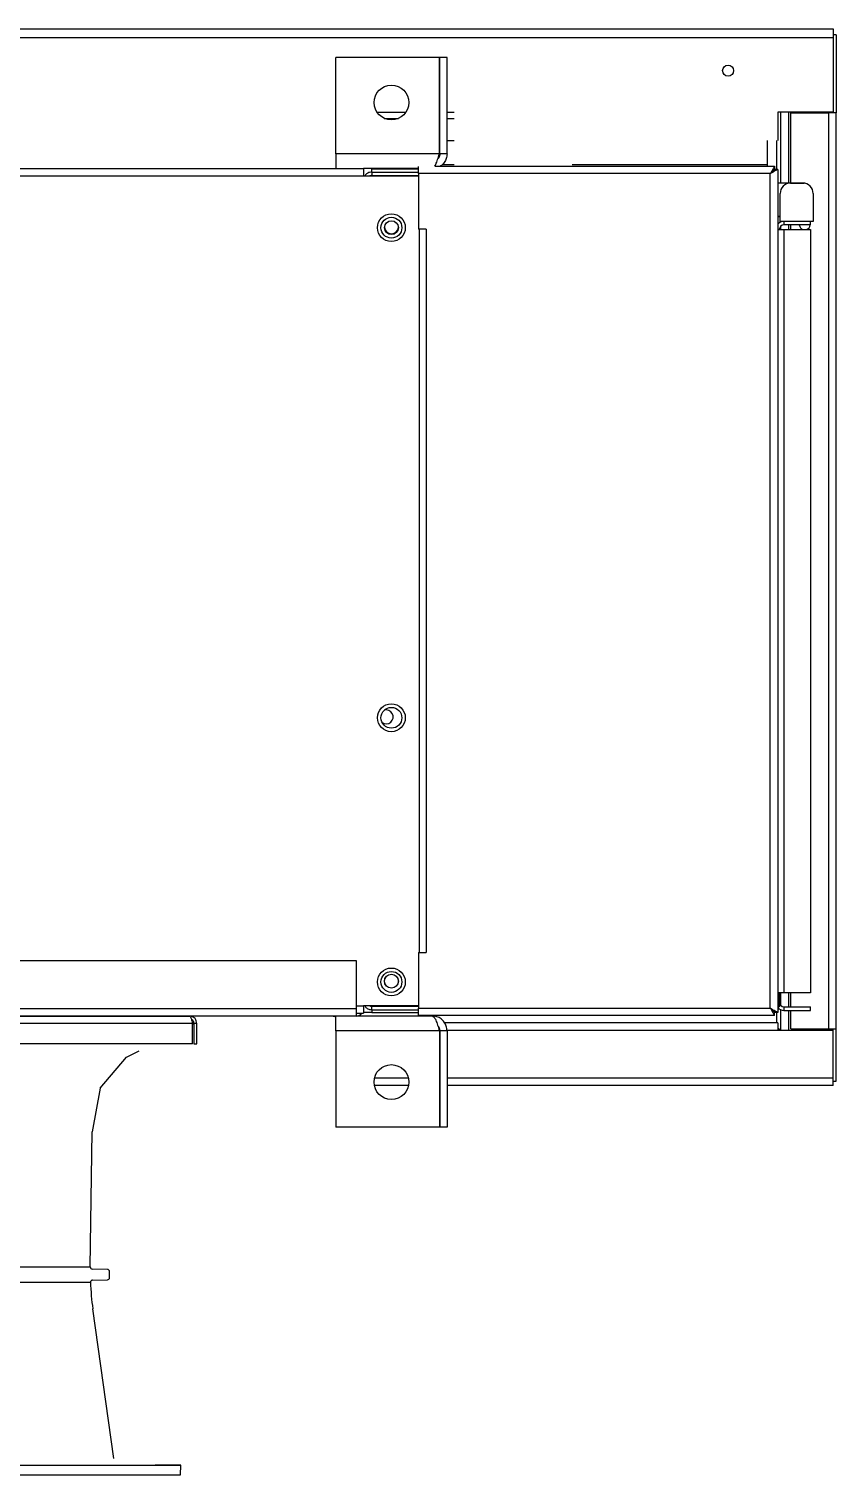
# Model space of a CAD drawing. Header units: inches. Extents: x 547 to 857, y -2 to 194.
# Drawn here: x 798.44 to 805.7, y 120.78 to 133.78 of the extents above; entities that cross this region are included whole.
import ezdxf

# ---------------------------------------------------------------- set-up
doc = ezdxf.new("R2010")
doc.units = ezdxf.units.IN
doc.header["$MEASUREMENT"] = 0

msp = doc.modelspace()

# ---------------------------------------------------------------- linework, layer by layer
at = {"linetype": 'Continuous', "lineweight": 25}
for p, q in [((767.2257, 133.7799), (802.2612, 133.7799)), ((767.2257, 133.7014), (802.2612, 133.7014)), ((803.3237, 133.7799), (805.6712, 133.7799)), ((803.3237, 133.7799), (805.6712, 133.7799)), ((803.3237, 133.7799), (805.6712, 133.7799)), ((803.3237, 133.7014), (805.6712, 133.7014)), ((803.3237, 133.7014), (805.6712, 133.7014)), ((803.3237, 133.7014), (805.6712, 133.7014)), ((805.6712, 133.7799), (805.6712, 133.7014)), ((805.6712, 133.7799), (805.6712, 133.7014)), ((805.6712, 133.7799), (805.6712, 133.7014)), ((805.6962, 133.7273), (805.6712, 133.7273)), ((805.6962, 133.7273), (805.6712, 133.7273)), ((805.6962, 133.7273), (805.6712, 133.7273)), ((805.6712, 133.7014), (805.6712, 133.0312)), ((805.6712, 133.7014), (805.6712, 133.0312)), ((805.6712, 133.7014), (805.6712, 133.0312)), ((805.6962, 133.7273), (805.6962, 133.0242)), ((805.6962, 133.7273), (805.6962, 133.0242)), ((805.6962, 133.7273), (805.6962, 133.0242)), ((801.1984, 132.6562), (801.1984, 133.5242)), ((802.1299, 133.5242), (801.1984, 133.5242)), ((801.1984, 132.6562), (801.1984, 133.5242)), ((802.1299, 133.5242), (801.1984, 133.5242)), ((801.1984, 132.6562), (801.1984, 133.5242)), ((802.1299, 133.5242), (801.1984, 133.5242)), ((802.1299, 132.6562), (802.1299, 133.5242)), ((802.1299, 132.6562), (802.1299, 133.5242)), ((802.1299, 132.6562), (802.1299, 133.5242)), ((802.1984, 133.5242), (802.1334, 133.5242)), ((802.1334, 132.6562), (802.1334, 133.5242)), ((802.1984, 133.5242), (802.1334, 133.5242)), ((802.1334, 132.6562), (802.1334, 133.5242)), ((802.1984, 133.5242), (802.1334, 133.5242)), ((802.1334, 132.6562), (802.1334, 133.5242)), ((802.1984, 132.6562), (802.1984, 133.5242)), ((802.1984, 132.6562), (802.1984, 133.5242)), ((802.1984, 132.6562), (802.1984, 133.5242)), ((801.5684, 133.0312), (801.8284, 133.0312)), ((801.5684, 133.0312), (801.8284, 133.0312)), ((801.5684, 133.0312), (801.8284, 133.0312)), ((802.1299, 133.0312), (802.1334, 133.0312)), ((802.1299, 133.0312), (802.1334, 133.0312)), ((802.1299, 133.0312), (802.1334, 133.0312)), ((802.1984, 133.0312), (802.2612, 133.0312)), ((802.1984, 133.0312), (802.2612, 133.0312)), ((802.1984, 133.0312), (802.2612, 133.0312)), ((805.6712, 133.0312), (805.1712, 133.0312)), ((805.1712, 133.0312), (805.1712, 132.9757)), ((805.6712, 133.0312), (805.1712, 133.0312)), ((805.1712, 133.0312), (805.1712, 132.9757)), ((805.6712, 133.0312), (805.1712, 133.0312)), ((805.1712, 133.0312), (805.1712, 132.9757)), ((805.2009, 132.3939), (805.2009, 133.0312)), ((805.2009, 132.3939), (805.2009, 133.0312)), ((805.2009, 132.3939), (805.2009, 133.0312)), ((805.2674, 133.0312), (805.2674, 132.3939)), ((805.2674, 133.0312), (805.2674, 132.3939)), ((805.2674, 133.0312), (805.2674, 132.3939)), ((805.2899, 132.3939), (805.2899, 133.0242)), ((805.2899, 133.0242), (805.6297, 133.0242)), ((805.2899, 132.3939), (805.2899, 133.0242)), ((805.2899, 133.0242), (805.6297, 133.0242)), ((805.2899, 132.3939), (805.2899, 133.0242)), ((805.2899, 133.0242), (805.6297, 133.0242)), ((805.5759, 133.0312), (805.5759, 133.0242)), ((805.5759, 133.0312), (805.5759, 133.0242)), ((805.5759, 133.0312), (805.5759, 133.0242)), ((805.6297, 124.7898), (805.6297, 133.0242)), ((805.6962, 133.0242), (805.6297, 133.0242)), ((805.6297, 124.7898), (805.6297, 133.0242)), ((805.6962, 133.0242), (805.6297, 133.0242)), ((805.6297, 124.7898), (805.6297, 133.0242)), ((805.6962, 133.0242), (805.6297, 133.0242)), ((805.6424, 133.0312), (805.6424, 133.0242)), ((805.6424, 133.0312), (805.6424, 133.0242)), ((805.6424, 133.0312), (805.6424, 133.0242)), ((805.6462, 133.0242), (805.6462, 133.0312)), ((805.6462, 133.0242), (805.6462, 133.0312)), ((805.6462, 133.0242), (805.6462, 133.0312)), ((805.6712, 133.0242), (805.6712, 133.0312)), ((805.6712, 133.0242), (805.6712, 133.0312)), ((805.6712, 133.0242), (805.6712, 133.0312)), ((805.6962, 124.7898), (805.6962, 133.0242)), ((805.6962, 124.7898), (805.6962, 133.0242)), ((805.6962, 124.7898), (805.6962, 133.0242)), ((801.6338, 132.9757), (801.7631, 132.9757)), ((801.6338, 132.9757), (801.7631, 132.9757)), ((801.6338, 132.9757), (801.7631, 132.9757)), ((802.1299, 132.9757), (802.1334, 132.9757)), ((802.1299, 132.9757), (802.1334, 132.9757)), ((802.1299, 132.9757), (802.1334, 132.9757)), ((802.1984, 132.9757), (802.2612, 132.9757)), ((802.1984, 132.9757), (802.2612, 132.9757)), ((802.1984, 132.9757), (802.2612, 132.9757)), ((805.1712, 132.9757), (805.1712, 132.7777)), ((805.1712, 132.9757), (805.1712, 132.7777)), ((805.1712, 132.9757), (805.1712, 132.7777)), ((802.1299, 132.7777), (802.1334, 132.7777)), ((802.1299, 132.7777), (802.1334, 132.7777)), ((802.1299, 132.7777), (802.1334, 132.7777)), ((802.1984, 132.7777), (802.2612, 132.7777)), ((802.1984, 132.7777), (802.2612, 132.7777)), ((802.1984, 132.7777), (802.2612, 132.7777)), ((805.0799, 132.5594), (805.0799, 132.7777)), ((805.0799, 132.5594), (805.0799, 132.7777)), ((805.0799, 132.5594), (805.0799, 132.7777)), ((805.1593, 132.7777), (805.1593, 132.5175)), ((805.1593, 132.7777), (805.1593, 132.5175)), ((805.1593, 132.7777), (805.1593, 132.5175)), ((802.1299, 132.6562), (801.1984, 132.6562)), ((801.1984, 132.6562), (801.1984, 132.5242)), ((802.1299, 132.6562), (801.1984, 132.6562)), ((801.1984, 132.6562), (801.1984, 132.5242)), ((802.1299, 132.6562), (801.1984, 132.6562)), ((801.1984, 132.6562), (801.1984, 132.5242)), ((802.1984, 132.6562), (802.1334, 132.6562)), ((802.1984, 132.6562), (802.1334, 132.6562)), ((802.1984, 132.6562), (802.1334, 132.6562)), ((771.4484, 132.5242), (801.4484, 132.5242)), ((801.9434, 132.5242), (801.4484, 132.5242)), ((801.4484, 132.5242), (801.4484, 132.4577)), ((801.9434, 132.5242), (801.4484, 132.5242)), ((801.4484, 132.5242), (801.4484, 132.4577)), ((801.9434, 132.5242), (801.4484, 132.5242)), ((801.4484, 132.5242), (801.4484, 132.4577)), ((801.5214, 132.4929), (801.5214, 132.5179)), ((801.9434, 132.5179), (801.5214, 132.5179)), ((801.5214, 132.4929), (801.5214, 132.5179)), ((801.9434, 132.5179), (801.5214, 132.5179)), ((801.5214, 132.4929), (801.5214, 132.5179)), ((801.9434, 132.5179), (801.5214, 132.5179)), ((801.5214, 132.4929), (801.5214, 132.4614)), ((801.5214, 132.4929), (801.9434, 132.4929)), ((801.5214, 132.4929), (801.5214, 132.4614)), ((801.5214, 132.4929), (801.9434, 132.4929)), ((801.5214, 132.4929), (801.5214, 132.4614)), ((801.5214, 132.4929), (801.9434, 132.4929)), ((801.9434, 132.4795), (801.9434, 132.5428)), ((801.9434, 132.4795), (801.9434, 132.5428)), ((801.9434, 132.4795), (801.9434, 132.5428)), ((802.0888, 132.546), (805.1429, 132.546)), ((802.0888, 132.546), (805.1429, 132.546)), ((802.0888, 132.546), (805.1429, 132.546)), ((802.2612, 132.5594), (802.1542, 132.5594)), ((802.2612, 132.5594), (802.1542, 132.5594)), ((802.2612, 132.5594), (802.1542, 132.5594)), ((805.0799, 132.5594), (803.3237, 132.5594)), ((805.0799, 132.5594), (803.3237, 132.5594)), ((805.0799, 132.5594), (803.3237, 132.5594)), ((805.0799, 132.546), (805.0799, 132.5594)), ((805.0799, 132.546), (805.0799, 132.5594)), ((805.0799, 132.546), (805.0799, 132.5594)), ((805.1429, 132.546), (805.1429, 132.521)), ((805.1429, 132.546), (805.1429, 132.521)), ((805.1429, 132.546), (805.1429, 132.521)), ((805.1714, 132.5175), (805.1464, 132.5175)), ((805.1714, 132.5175), (805.1464, 132.5175)), ((805.1714, 132.5175), (805.1464, 132.5175)), ((805.1714, 132.5175), (805.1714, 124.9371)), ((805.1714, 132.5175), (805.1714, 124.9371)), ((805.1714, 132.5175), (805.1714, 124.9371)), ((771.4484, 132.4577), (801.4484, 132.4577)), ((801.4484, 132.4577), (801.9434, 132.4577)), ((801.4484, 132.4577), (801.9434, 132.4577)), ((801.4484, 132.4577), (801.9434, 132.4577)), ((801.5214, 132.4614), (801.9434, 132.4614)), ((801.5214, 132.4614), (801.9434, 132.4614)), ((801.5214, 132.4614), (801.9434, 132.4614)), ((801.5214, 132.4579), (801.9434, 132.4579)), ((801.5214, 132.4579), (801.5214, 132.4577)), ((801.5214, 132.4579), (801.9434, 132.4579)), ((801.5214, 132.4579), (801.5214, 132.4577)), ((801.5214, 132.4579), (801.9434, 132.4579)), ((801.5214, 132.4579), (801.5214, 132.4577)), ((805.1049, 132.4795), (801.9434, 132.4795)), ((801.9434, 132.4795), (801.9434, 131.9795)), ((805.1049, 132.4795), (801.9434, 132.4795)), ((801.9434, 132.4795), (801.9434, 131.9795)), ((805.1049, 132.4795), (801.9434, 132.4795)), ((801.9434, 132.4795), (801.9434, 131.9795)), ((805.1049, 124.975), (805.1049, 132.4795)), ((805.1049, 124.975), (805.1049, 132.4795)), ((805.1049, 124.975), (805.1049, 132.4795)), ((805.3964, 132.3939), (805.1714, 132.3939)), ((805.3964, 132.3939), (805.1714, 132.3939)), ((805.3964, 132.3939), (805.1714, 132.3939)), ((805.2872, 132.3937), (805.3967, 132.3937)), ((805.2872, 132.3937), (805.3967, 132.3937)), ((805.2872, 132.3937), (805.3967, 132.3937)), ((805.3964, 132.3939), (805.409, 132.3931)), ((805.3964, 132.3939), (805.409, 132.3931)), ((805.3964, 132.3939), (805.409, 132.3931)), ((805.1934, 132.0499), (805.1934, 132.2999)), ((805.1934, 132.0499), (805.1934, 132.2999)), ((805.1934, 132.0499), (805.1934, 132.2999)), ((805.4904, 132.2999), (805.4904, 132.0499)), ((805.4904, 132.2999), (805.4904, 132.0499)), ((805.4904, 132.2999), (805.4904, 132.0499)), ((802.0099, 131.9795), (801.9434, 131.9795)), ((802.0099, 131.9795), (801.9434, 131.9795)), ((802.0099, 131.9795), (801.9434, 131.9795)), ((801.9484, 131.9795), (801.9484, 125.475)), ((801.9484, 131.9795), (801.9484, 125.475)), ((801.9484, 131.9795), (801.9484, 125.475)), ((801.9487, 131.9795), (801.9487, 125.475)), ((801.9487, 131.9795), (801.9487, 125.475)), ((801.9487, 131.9795), (801.9487, 125.475)), ((802.0099, 131.9795), (802.0099, 125.475)), ((802.0099, 131.9795), (802.0099, 125.475)), ((802.0099, 131.9795), (802.0099, 125.475)), ((805.1714, 132.0969), (805.1934, 132.0969)), ((805.1714, 132.0969), (805.1934, 132.0969)), ((805.1714, 132.0969), (805.1934, 132.0969)), ((805.1714, 132.0944), (805.1934, 132.0944)), ((805.1714, 132.0944), (805.1934, 132.0944)), ((805.1714, 132.0944), (805.1934, 132.0944)), ((805.1714, 131.9769), (805.2274, 131.9769)), ((805.1714, 131.9769), (805.2274, 131.9769)), ((805.1714, 131.9769), (805.2274, 131.9769)), ((805.2274, 132.0499), (805.1934, 132.0499)), ((805.1934, 132.0474), (805.1934, 132.0499)), ((805.2274, 132.0499), (805.1934, 132.0499)), ((805.1934, 132.0474), (805.1934, 132.0499)), ((805.2274, 132.0499), (805.1934, 132.0499)), ((805.1934, 132.0474), (805.1934, 132.0499)), ((805.2085, 132.0474), (805.1934, 132.0474)), ((805.2085, 132.0474), (805.1934, 132.0474)), ((805.2085, 132.0474), (805.1934, 132.0474)), ((805.2009, 132.0449), (805.2009, 132.0474)), ((805.2009, 132.0449), (805.2009, 132.0474)), ((805.2009, 132.0449), (805.2009, 132.0474)), ((805.2009, 131.9769), (805.2009, 132.0088)), ((805.2009, 131.9769), (805.2009, 132.0088)), ((805.2009, 131.9769), (805.2009, 132.0088)), ((805.2274, 132.0499), (805.2274, 132.0184)), ((805.4669, 132.0499), (805.2274, 132.0499)), ((805.2274, 132.0499), (805.2274, 132.0184)), ((805.4669, 132.0499), (805.2274, 132.0499)), ((805.2274, 132.0499), (805.2274, 132.0184)), ((805.4669, 132.0499), (805.2274, 132.0499)), ((805.4669, 132.0184), (805.2274, 132.0184)), ((805.4669, 132.0184), (805.2274, 132.0184)), ((805.4669, 132.0184), (805.2274, 132.0184)), ((805.2274, 131.9769), (805.2274, 125.1124)), ((805.2274, 131.9769), (805.4669, 131.9769)), ((805.2274, 131.9769), (805.2274, 125.1124)), ((805.2274, 131.9769), (805.4669, 131.9769)), ((805.2274, 131.9769), (805.2274, 125.1124)), ((805.2274, 131.9769), (805.4669, 131.9769)), ((805.2674, 132.0184), (805.2674, 131.9769)), ((805.2674, 132.0184), (805.2674, 131.9769)), ((805.2674, 132.0184), (805.2674, 131.9769)), ((805.2899, 131.9769), (805.2899, 132.0184)), ((805.2899, 131.9769), (805.2899, 132.0184)), ((805.2899, 131.9769), (805.2899, 132.0184)), ((805.4669, 132.0184), (805.4669, 132.0499)), ((805.4904, 132.0499), (805.4669, 132.0499)), ((805.4669, 132.0184), (805.4669, 132.0499)), ((805.4904, 132.0499), (805.4669, 132.0499)), ((805.4669, 132.0184), (805.4669, 132.0499)), ((805.4904, 132.0499), (805.4669, 132.0499)), ((805.4904, 132.0474), (805.4669, 132.0474)), ((805.4904, 132.0474), (805.4669, 132.0474)), ((805.4904, 132.0474), (805.4669, 132.0474)), ((805.4669, 131.9769), (805.4669, 125.1124)), ((805.4669, 131.9769), (805.4669, 125.1124)), ((805.4669, 131.9769), (805.4669, 125.1124)), ((805.4904, 132.0499), (805.4904, 132.0474)), ((805.4904, 132.0499), (805.4904, 132.0474)), ((805.4904, 132.0499), (805.4904, 132.0474)), ((801.9434, 125.475), (801.9434, 124.975)), ((801.9434, 125.475), (802.0099, 125.475)), ((801.9434, 125.475), (801.9434, 124.975)), ((801.9434, 125.475), (802.0099, 125.475)), ((801.9434, 125.475), (801.9434, 124.975)), ((801.9434, 125.475), (802.0099, 125.475)), ((771.5149, 125.4054), (801.3819, 125.4054)), ((801.3819, 125.4054), (801.3819, 124.9719)), ((801.3819, 125.4054), (801.3819, 124.9719)), ((801.3819, 125.4054), (801.3819, 124.9719)), ((805.2274, 125.1124), (805.1714, 125.1124)), ((805.2274, 125.1124), (805.1714, 125.1124)), ((805.2274, 125.1124), (805.1714, 125.1124)), ((805.1859, 125.1124), (805.1859, 124.9874)), ((805.1859, 125.1124), (805.1859, 124.9874)), ((805.1859, 125.1124), (805.1859, 124.9874)), ((805.2009, 124.997), (805.2009, 125.1124)), ((805.2009, 124.997), (805.2009, 125.1124)), ((805.2009, 124.997), (805.2009, 125.1124)), ((805.4669, 125.1124), (805.2274, 125.1124)), ((805.4669, 125.1124), (805.2274, 125.1124)), ((805.4669, 125.1124), (805.2274, 125.1124)), ((805.2674, 125.1124), (805.2674, 124.9874)), ((805.2674, 125.1124), (805.2674, 124.9874)), ((805.2674, 125.1124), (805.2674, 124.9874)), ((805.2899, 124.9874), (805.2899, 125.1124)), ((805.2899, 124.9874), (805.2899, 125.1124)), ((805.2899, 124.9874), (805.2899, 125.1124)), ((771.5149, 124.9719), (801.3819, 124.9719)), ((801.3819, 124.9969), (801.4484, 124.9969)), ((801.3819, 124.9969), (801.4484, 124.9969)), ((801.3819, 124.9969), (801.4484, 124.9969)), ((801.3819, 124.9719), (801.3819, 124.9054)), ((801.3819, 124.9719), (801.3819, 124.9054)), ((801.3819, 124.9719), (801.3819, 124.9054)), ((801.9434, 124.9969), (801.4484, 124.9969)), ((801.4484, 124.9969), (801.4484, 124.9304)), ((801.9434, 124.9969), (801.4484, 124.9969)), ((801.4484, 124.9969), (801.4484, 124.9304)), ((801.9434, 124.9969), (801.4484, 124.9969)), ((801.4484, 124.9969), (801.4484, 124.9304)), ((801.5214, 124.9969), (801.5214, 124.9967)), ((801.5214, 124.9969), (801.5214, 124.9967)), ((801.5214, 124.9969), (801.5214, 124.9967)), ((801.5214, 124.9967), (801.9434, 124.9967)), ((801.5214, 124.9967), (801.9434, 124.9967)), ((801.5214, 124.9967), (801.9434, 124.9967)), ((801.5214, 124.9617), (801.5214, 124.9932)), ((801.5214, 124.9932), (801.9434, 124.9932)), ((801.5214, 124.9617), (801.5214, 124.9932)), ((801.5214, 124.9932), (801.9434, 124.9932)), ((801.5214, 124.9617), (801.5214, 124.9932)), ((801.5214, 124.9932), (801.9434, 124.9932)), ((801.5214, 124.9617), (801.5214, 124.9367)), ((801.5214, 124.9617), (801.9434, 124.9617)), ((801.5214, 124.9617), (801.5214, 124.9367)), ((801.5214, 124.9617), (801.9434, 124.9617)), ((801.5214, 124.9617), (801.5214, 124.9367)), ((801.5214, 124.9617), (801.9434, 124.9617)), ((801.8752, 124.9967), (801.8752, 124.9932)), ((801.8752, 124.9967), (801.8752, 124.9932)), ((801.8752, 124.9967), (801.8752, 124.9932)), ((801.9434, 124.975), (805.1049, 124.975)), ((801.9434, 124.9085), (801.9434, 124.975)), ((801.9434, 124.975), (805.1049, 124.975)), ((801.9434, 124.9085), (801.9434, 124.975)), ((801.9434, 124.975), (805.1049, 124.975)), ((801.9434, 124.9085), (801.9434, 124.975)), ((805.1714, 124.9874), (805.1859, 124.9874)), ((805.1714, 124.9874), (805.1859, 124.9874)), ((805.1714, 124.9874), (805.1859, 124.9874)), ((805.2009, 124.7764), (805.2009, 124.9609)), ((805.2009, 124.7764), (805.2009, 124.9609)), ((805.2009, 124.7764), (805.2009, 124.9609)), ((805.2274, 124.9874), (805.2274, 124.9559)), ((805.2274, 124.9874), (805.4669, 124.9874)), ((805.2274, 124.9874), (805.2274, 124.9559)), ((805.2274, 124.9874), (805.4669, 124.9874)), ((805.2274, 124.9874), (805.2274, 124.9559)), ((805.2274, 124.9874), (805.4669, 124.9874)), ((805.2274, 124.9559), (805.4669, 124.9559)), ((805.2274, 124.9559), (805.4669, 124.9559)), ((805.2274, 124.9559), (805.4669, 124.9559)), ((805.2674, 124.9559), (805.2674, 124.7764)), ((805.2674, 124.9559), (805.2674, 124.7764)), ((805.2674, 124.9559), (805.2674, 124.7764)), ((805.2899, 124.7898), (805.2899, 124.9559)), ((805.2899, 124.7898), (805.2899, 124.9559)), ((805.2899, 124.7898), (805.2899, 124.9559)), ((805.4669, 124.9559), (805.4669, 124.9874)), ((805.4669, 124.9559), (805.4669, 124.9874)), ((805.4669, 124.9559), (805.4669, 124.9874)), ((801.3819, 124.9054), (771.5149, 124.9054)), ((799.9095, 124.8389), (787.9873, 124.8389)), ((799.9095, 124.6554), (799.9095, 124.8389)), ((799.9234, 124.8324), (799.9095, 124.8324)), ((799.9484, 124.8389), (799.9234, 124.8389)), ((799.9234, 124.8389), (799.9234, 124.6554)), ((799.9484, 124.6554), (799.9484, 124.8389)), ((801.1752, 124.9054), (801.1984, 124.9009)), ((801.1752, 124.9054), (801.1984, 124.9009)), ((801.1752, 124.9054), (801.1984, 124.9009)), ((801.1984, 124.7734), (801.1984, 124.9054)), ((801.1984, 124.7734), (801.1984, 124.9054)), ((801.1984, 124.7734), (801.1984, 124.9054)), ((801.3819, 124.9304), (801.4484, 124.9304)), ((801.3819, 124.9304), (801.4484, 124.9304)), ((801.3819, 124.9304), (801.4484, 124.9304)), ((802.0664, 124.9054), (801.3819, 124.9054)), ((802.0664, 124.9054), (801.3819, 124.9054)), ((802.0664, 124.9054), (801.3819, 124.9054)), ((801.5214, 124.9379), (801.4484, 124.9379)), ((801.5214, 124.9379), (801.4484, 124.9379)), ((801.5214, 124.9379), (801.4484, 124.9379)), ((801.5214, 124.9367), (801.9434, 124.9367)), ((801.5214, 124.9367), (801.9434, 124.9367)), ((801.5214, 124.9367), (801.9434, 124.9367)), ((805.1429, 124.9085), (801.9434, 124.9085)), ((805.1429, 124.9085), (801.9434, 124.9085)), ((805.1429, 124.9085), (801.9434, 124.9085)), ((805.1712, 124.8429), (802.1774, 124.8429)), ((805.1712, 124.8429), (802.1774, 124.8429)), ((805.1712, 124.8429), (802.1774, 124.8429)), ((805.1429, 124.9085), (805.1429, 124.9335)), ((805.1429, 124.9085), (805.1429, 124.9335)), ((805.1429, 124.9085), (805.1429, 124.9335)), ((805.1714, 124.9371), (805.1464, 124.9371)), ((805.1714, 124.9371), (805.1464, 124.9371)), ((805.1714, 124.9371), (805.1464, 124.9371)), ((805.1593, 124.9371), (805.1593, 124.8429)), ((805.1593, 124.9371), (805.1593, 124.8429)), ((805.1593, 124.9371), (805.1593, 124.8429)), ((805.1712, 124.8429), (805.1712, 124.7764)), ((805.1712, 124.8429), (805.1712, 124.7764)), ((805.1712, 124.8429), (805.1712, 124.7764)), ((801.1984, 124.7734), (801.1984, 123.9054)), ((802.1299, 124.7734), (801.1984, 124.7734)), ((801.1984, 124.7734), (801.1984, 123.9054)), ((802.1299, 124.7734), (801.1984, 124.7734)), ((801.1984, 124.7734), (801.1984, 123.9054)), ((802.1299, 124.7734), (801.1984, 124.7734)), ((802.133, 124.7764), (802.1289, 124.7764)), ((802.133, 124.7764), (802.1289, 124.7764)), ((802.133, 124.7764), (802.1289, 124.7764)), ((802.1299, 124.7734), (802.1299, 123.9054)), ((802.1299, 124.7734), (802.1299, 123.9054)), ((802.1299, 124.7734), (802.1299, 123.9054)), ((802.1984, 124.7734), (802.1334, 124.7734)), ((802.1334, 124.7734), (802.1334, 123.9054)), ((802.1984, 124.7734), (802.1334, 124.7734)), ((802.1334, 124.7734), (802.1334, 123.9054)), ((802.1984, 124.7734), (802.1334, 124.7734)), ((802.1334, 124.7734), (802.1334, 123.9054)), ((805.1712, 124.7764), (802.1979, 124.7764)), ((805.1712, 124.7764), (802.1979, 124.7764)), ((805.1712, 124.7764), (802.1979, 124.7764)), ((802.1984, 124.7734), (802.1984, 123.9054)), ((802.1984, 124.7734), (802.1984, 123.9054)), ((802.1984, 124.7734), (802.1984, 123.9054)), ((805.6712, 124.7764), (805.1712, 124.7764)), ((805.6712, 124.7764), (805.1712, 124.7764)), ((805.6712, 124.7764), (805.1712, 124.7764)), ((805.2899, 124.7898), (805.6297, 124.7898)), ((805.2899, 124.7898), (805.6297, 124.7898)), ((805.2899, 124.7898), (805.6297, 124.7898)), ((805.5759, 124.7898), (805.5759, 124.7764)), ((805.5759, 124.7898), (805.5759, 124.7764)), ((805.5759, 124.7898), (805.5759, 124.7764)), ((805.6297, 124.7898), (805.6962, 124.7898)), ((805.6297, 124.7898), (805.6962, 124.7898)), ((805.6297, 124.7898), (805.6962, 124.7898)), ((805.6424, 124.7898), (805.6424, 124.7764)), ((805.6424, 124.7898), (805.6424, 124.7764)), ((805.6424, 124.7898), (805.6424, 124.7764)), ((805.6462, 124.7764), (805.6462, 124.7898)), ((805.6462, 124.7764), (805.6462, 124.7898)), ((805.6462, 124.7764), (805.6462, 124.7898)), ((805.6712, 124.321), (805.6712, 124.7898)), ((805.6712, 124.321), (805.6712, 124.7898)), ((805.6712, 124.321), (805.6712, 124.7898)), ((805.6962, 124.321), (805.6962, 124.7898)), ((805.6962, 124.321), (805.6962, 124.7898)), ((805.6962, 124.321), (805.6962, 124.7898)), ((799.9095, 124.6554), (787.9873, 124.6554)), ((799.3159, 124.5368), (799.4304, 124.5929)), ((799.9234, 124.6554), (799.9484, 124.6554)), ((799.0795, 124.2575), (799.3159, 124.5368)), ((801.8506, 124.3469), (801.5462, 124.3469)), ((801.8506, 124.3469), (801.5462, 124.3469)), ((801.8506, 124.3469), (801.5462, 124.3469)), ((802.1334, 124.3469), (802.1299, 124.3469)), ((802.1334, 124.3469), (802.1299, 124.3469)), ((802.1334, 124.3469), (802.1299, 124.3469)), ((805.6712, 124.3469), (802.1984, 124.3469)), ((805.6712, 124.3469), (802.1984, 124.3469)), ((805.6712, 124.3469), (802.1984, 124.3469)), ((805.6712, 124.321), (805.6962, 124.321)), ((805.6712, 124.2804), (805.6712, 124.321)), ((805.6712, 124.321), (805.6962, 124.321)), ((805.6712, 124.2804), (805.6712, 124.321)), ((805.6712, 124.321), (805.6962, 124.321)), ((805.6712, 124.2804), (805.6712, 124.321)), ((801.8515, 124.2804), (801.5453, 124.2804)), ((801.8515, 124.2804), (801.5453, 124.2804)), ((801.8515, 124.2804), (801.5453, 124.2804)), ((802.1334, 124.2804), (802.1299, 124.2804)), ((802.1334, 124.2804), (802.1299, 124.2804)), ((802.1334, 124.2804), (802.1299, 124.2804)), ((805.6712, 124.2804), (802.1984, 124.2804)), ((805.6712, 124.2804), (802.1984, 124.2804)), ((805.6712, 124.2804), (802.1984, 124.2804)), ((798.9905, 122.6494), (799.0075, 123.8648)), ((802.1299, 123.9054), (801.1984, 123.9054)), ((802.1299, 123.9054), (801.1984, 123.9054)), ((802.1299, 123.9054), (801.1984, 123.9054)), ((802.1984, 123.9054), (802.1334, 123.9054)), ((802.1984, 123.9054), (802.1334, 123.9054)), ((802.1984, 123.9054), (802.1334, 123.9054)), ((788.9063, 122.6494), (798.9905, 122.6494)), ((799.1456, 122.6271), (799.0099, 122.6295)), ((799.1649, 122.5538), (799.1649, 122.6074)), ((788.9044, 122.5112), (798.9924, 122.5112)), ((799.0117, 122.5317), (799.1456, 122.5341)), ((799.2031, 120.9278), (799.0142, 122.2714)), ((788.0921, 120.8675), (799.8047, 120.8675)), ((799.8047, 120.8675), (799.5783, 120.8714)), ((799.8032, 120.7794), (799.8047, 120.8675)), ((799.0281, 120.7781), (799.0281, 120.7794)), ((799.0683, 120.7781), (799.0683, 120.7794)), ((799.1082, 120.7781), (799.1082, 120.7794)), ((799.1128, 120.7794), (799.1128, 120.7781)), ((799.1481, 120.7781), (799.1481, 120.7794)), ((799.1895, 120.7794), (799.1895, 120.7782))]:
    msp.add_line(p, q, dxfattribs=at)
for p, q in [((802.2612, 133.7799), (803.3237, 133.7799)), ((802.2612, 133.7014), (803.3237, 133.7014)), ((786.8628, 124.9054), (799.8819, 124.9054)), ((799.0795, 124.2575), (799.0075, 123.8648))]:
    msp.add_line(p, q)
at = {"linetype": 'Continuous', "lineweight": 25, "flags": 128}
for points in [[(805.1049, 132.4795), (805.1049, 132.4795)], [(805.1049, 132.4795), (805.1049, 132.4795)], [(805.1049, 132.4795), (805.1049, 132.4795)], [(805.1049, 124.975), (805.1049, 124.975)], [(805.1049, 124.975), (805.1049, 124.975)], [(805.1049, 124.975), (805.1049, 124.975)]]:
    msp.add_lwpolyline(points, dxfattribs=at)
at = {"linetype": 'Continuous', "lineweight": 25}
for centre, radius in [((804.7257, 133.4049), 0.0497), ((804.7257, 133.4049), 0.0497), ((801.6984, 133.1179), 0.1562), ((801.6984, 133.1179), 0.1562), ((801.6984, 133.1179), 0.1562), ((801.6984, 131.9929), 0.125), ((801.6984, 131.9929), 0.125), ((801.6984, 131.9929), 0.0938), ((801.6984, 131.9929), 0.0938), ((801.6984, 131.9929), 0.0625), ((801.6984, 131.9929), 0.0625), ((801.6984, 127.5867), 0.125), ((801.6984, 127.5867), 0.125), ((801.6984, 127.5867), 0.0938), ((801.6984, 127.5867), 0.0938), ((801.6984, 125.2117), 0.125), ((801.6984, 125.2117), 0.125), ((801.6984, 125.2117), 0.125), ((801.6984, 125.2117), 0.125), ((801.6984, 125.2117), 0.125), ((801.6984, 125.2117), 0.125), ((801.6984, 125.2117), 0.0938), ((801.6984, 125.2117), 0.0938), ((801.6984, 125.2117), 0.0938), ((801.6984, 125.2117), 0.0938), ((801.6984, 125.2117), 0.0938), ((801.6984, 125.2117), 0.0938), ((801.6979, 125.2192), 0.0625), ((801.6979, 125.2192), 0.0625), ((801.6979, 125.2192), 0.0625), ((801.6979, 125.2192), 0.0625), ((801.6984, 125.2192), 0.0625), ((801.6984, 125.2192), 0.0625), ((801.6984, 124.3117), 0.1563), ((801.6984, 124.3117), 0.1563), ((801.6984, 124.3117), 0.1563)]:
    msp.add_circle(centre, radius, dxfattribs=at)
for centre, radius, start, end in [((805.2872, 132.2999), 0.0938, 90, 180), ((805.2872, 132.2999), 0.0938, 90, 180), ((805.2872, 132.2999), 0.0938, 90, 180), ((805.3967, 132.2999), 0.0938, 0, 90), ((805.3967, 132.2999), 0.0938, 0, 90), ((805.3967, 132.2999), 0.0938, 0, 90), ((801.6984, 132.0004), 0.0625, 183.43981, 356.56019), ((801.6984, 132.0004), 0.0625, 183.43981, 356.56019), ((805.2274, 131.9769), 0.073, 90, 140.09626), ((805.2274, 131.9769), 0.073, 90, 140.09626), ((805.2274, 131.9769), 0.073, 90, 140.09626), ((805.2274, 131.9769), 0.0415, 90, 180), ((805.2274, 131.9769), 0.0415, 90, 180), ((805.2274, 131.9769), 0.0415, 90, 180), ((805.4149, 132.0242), 0.0497, 186.63696, 251.75908), ((805.4149, 132.0242), 0.0497, 186.63696, 251.75908), ((805.4149, 132.0242), 0.0497, 186.63696, 251.75908), ((805.4149, 132.0242), 0.0497, 288.24092, 353.36304), ((805.4149, 132.0242), 0.0497, 288.24092, 353.36304), ((805.4149, 132.0242), 0.0497, 288.24092, 353.36304), ((801.6515, 127.5944), 0.0625, 234.4204, 106.81441), ((801.6515, 127.5944), 0.0625, 234.4204, 106.81441), ((805.2274, 125.0289), 0.073, 219.90374, 270), ((805.2274, 125.0289), 0.073, 219.90374, 270), ((805.2274, 125.0289), 0.073, 219.90374, 270), ((805.2274, 125.0289), 0.0415, 180, 270), ((805.2274, 125.0289), 0.0415, 180, 270), ((805.2274, 125.0289), 0.0415, 180, 270), ((801.3819, 124.9719), 0.0665, 270, 321.38676), ((801.3819, 124.9719), 0.0665, 270, 321.38676), ((801.3819, 124.9719), 0.0665, 270, 321.38676), ((799.0102, 122.6492), 0.0197, 179.20137, 269), ((799.1453, 122.6074), 0.0197, 0, 89), ((799.0121, 122.5121), 0.0197, 91, 182.38978), ((801.4509, 122.6138), 2.4606, 182.38978, 188), ((799.1453, 122.5538), 0.0197, 271, 0)]:
    msp.add_arc(centre, radius, start, end, dxfattribs=at)
for points, knots in [([(802.0888, 132.546), (802.0919, 132.5511), (802.1003, 132.565), (802.114, 132.6048), (802.1246, 132.639), (802.1299, 132.6562)], [0, 0, 0, 0, 0.2268035, 0.6134037, 1, 1, 1, 1]), ([(802.0888, 132.546), (802.0919, 132.5511), (802.1003, 132.565), (802.114, 132.6048), (802.1246, 132.639), (802.1299, 132.6562)], [0, 0, 0, 0, 0.2268035, 0.6134037, 1, 1, 1, 1]), ([(802.0888, 132.546), (802.0919, 132.5511), (802.1003, 132.565), (802.114, 132.6048), (802.1246, 132.639), (802.1299, 132.6562)], [0, 0, 0, 0, 0.2268035, 0.6134037, 1, 1, 1, 1]), ([(802.1334, 132.6562), (802.1329, 132.6498), (802.1318, 132.6372), (802.1248, 132.6217), (802.1186, 132.6147), (802.1159, 132.6117)], [0, 0, 0, 0, 0.3672053, 0.7336714, 1, 1, 1, 1]), ([(802.1334, 132.6562), (802.1329, 132.6498), (802.1318, 132.6372), (802.1248, 132.6217), (802.1186, 132.6147), (802.1159, 132.6117)], [0, 0, 0, 0, 0.3672053, 0.7336714, 1, 1, 1, 1]), ([(802.1334, 132.6562), (802.1329, 132.6498), (802.1318, 132.6372), (802.1248, 132.6217), (802.1186, 132.6147), (802.1159, 132.6117)], [0, 0, 0, 0, 0.3672053, 0.7336714, 1, 1, 1, 1]), ([(802.1984, 132.6562), (802.1971, 132.6422), (802.1946, 132.6142), (802.1743, 132.5776), (802.1541, 132.5542), (802.1398, 132.5473), (802.1372, 132.546)], [0, 0, 0, 0, 0.3077552, 0.6156747, 0.930549, 1, 1, 1, 1]), ([(802.1984, 132.6562), (802.1971, 132.6422), (802.1946, 132.6142), (802.1743, 132.5776), (802.1541, 132.5542), (802.1398, 132.5473), (802.1372, 132.546)], [0, 0, 0, 0, 0.3077552, 0.6156747, 0.930549, 1, 1, 1, 1]), ([(802.1984, 132.6562), (802.1971, 132.6422), (802.1946, 132.6142), (802.1743, 132.5776), (802.1541, 132.5542), (802.1398, 132.5473), (802.1372, 132.546)], [0, 0, 0, 0, 0.3077552, 0.6156747, 0.930549, 1, 1, 1, 1]), ([(801.5214, 132.4929), (801.5152, 132.4924), (801.5032, 132.4915), (801.4873, 132.4851), (801.4748, 132.4766), (801.4652, 132.4675), (801.4615, 132.4607), (801.4597, 132.4577)], [0, 0, 0, 0, 0.2442355, 0.4660035, 0.6664193, 0.846925, 1, 1, 1, 1]), ([(801.5214, 132.4929), (801.5152, 132.4924), (801.5032, 132.4915), (801.4873, 132.4851), (801.4748, 132.4766), (801.4652, 132.4675), (801.4615, 132.4607), (801.4597, 132.4577)], [0, 0, 0, 0, 0.2442355, 0.4660035, 0.6664193, 0.846925, 1, 1, 1, 1]), ([(801.5214, 132.4929), (801.5152, 132.4924), (801.5032, 132.4915), (801.4873, 132.4851), (801.4748, 132.4766), (801.4652, 132.4675), (801.4615, 132.4607), (801.4597, 132.4577)], [0, 0, 0, 0, 0.2442355, 0.4660035, 0.6664193, 0.846925, 1, 1, 1, 1]), ([(805.1429, 132.546), (805.1426, 132.5457), (805.1422, 132.545), (805.1397, 132.5396), (805.1361, 132.5319), (805.13, 132.5207), (805.1195, 132.5035), (805.1103, 132.4884), (805.1049, 132.4795)], [0, 0, 0, 0, 0.139858, 0.2740272, 0.4037402, 0.5303433, 0.725176, 1, 1, 1, 1]), ([(805.1429, 132.546), (805.1426, 132.5457), (805.1422, 132.545), (805.1397, 132.5396), (805.1361, 132.5319), (805.13, 132.5207), (805.1195, 132.5035), (805.1103, 132.4884), (805.1049, 132.4795)], [0, 0, 0, 0, 0.139858, 0.2740272, 0.4037402, 0.5303433, 0.725176, 1, 1, 1, 1]), ([(805.1429, 132.546), (805.1426, 132.5457), (805.1422, 132.545), (805.1397, 132.5396), (805.1361, 132.5319), (805.13, 132.5207), (805.1195, 132.5035), (805.1103, 132.4884), (805.1049, 132.4795)], [0, 0, 0, 0, 0.139858, 0.2740272, 0.4037402, 0.5303433, 0.725176, 1, 1, 1, 1]), ([(805.1429, 132.521), (805.1426, 132.5208), (805.1422, 132.5204), (805.1397, 132.5169), (805.136, 132.5121), (805.1298, 132.505), (805.1193, 132.4943), (805.1103, 132.485), (805.1049, 132.4795)], [0, 0, 0, 0, 0.1272869, 0.2513222, 0.3748027, 0.5004386, 0.7039029, 1, 1, 1, 1]), ([(805.1429, 132.521), (805.1426, 132.5208), (805.1422, 132.5204), (805.1397, 132.5169), (805.136, 132.5121), (805.1298, 132.505), (805.1193, 132.4943), (805.1103, 132.485), (805.1049, 132.4795)], [0, 0, 0, 0, 0.1272869, 0.2513222, 0.3748027, 0.5004386, 0.7039029, 1, 1, 1, 1]), ([(805.1429, 132.521), (805.1426, 132.5208), (805.1422, 132.5204), (805.1397, 132.5169), (805.136, 132.5121), (805.1298, 132.505), (805.1193, 132.4943), (805.1103, 132.485), (805.1049, 132.4795)], [0, 0, 0, 0, 0.1272869, 0.2513222, 0.3748027, 0.5004386, 0.7039029, 1, 1, 1, 1]), ([(805.1049, 132.4795), (805.1111, 132.4856), (805.1213, 132.4955), (805.1336, 132.5074), (805.1417, 132.5139), (805.1459, 132.5168), (805.1463, 132.5173), (805.1464, 132.5175)], [0, 0, 0, 0, 0.3356155, 0.5506399, 0.7242766, 0.8985486, 1, 1, 1, 1]), ([(805.1049, 132.4795), (805.1122, 132.484), (805.1281, 132.4936), (805.1484, 132.5062), (805.1634, 132.5137), (805.1705, 132.5168), (805.1712, 132.5173), (805.1714, 132.5175)], [0, 0, 0, 0, 0.22774933, 0.49620642, 0.68920286, 0.88243955, 1, 1, 1, 1]), ([(805.1049, 132.4795), (805.1111, 132.4856), (805.1213, 132.4955), (805.1336, 132.5074), (805.1417, 132.5139), (805.1459, 132.5168), (805.1463, 132.5173), (805.1464, 132.5175)], [0, 0, 0, 0, 0.3356155, 0.5506399, 0.7242766, 0.8985486, 1, 1, 1, 1]), ([(805.1049, 132.4795), (805.1122, 132.484), (805.1281, 132.4936), (805.1484, 132.5062), (805.1634, 132.5137), (805.1705, 132.5168), (805.1712, 132.5173), (805.1714, 132.5175)], [0, 0, 0, 0, 0.22774933, 0.49620642, 0.68920286, 0.88243955, 1, 1, 1, 1]), ([(805.1049, 132.4795), (805.1111, 132.4856), (805.1213, 132.4955), (805.1336, 132.5074), (805.1417, 132.5139), (805.1459, 132.5168), (805.1463, 132.5173), (805.1464, 132.5175)], [0, 0, 0, 0, 0.3356155, 0.5506399, 0.7242766, 0.8985486, 1, 1, 1, 1]), ([(805.1049, 132.4795), (805.1122, 132.484), (805.1281, 132.4936), (805.1484, 132.5062), (805.1634, 132.5137), (805.1705, 132.5168), (805.1712, 132.5173), (805.1714, 132.5175)], [0, 0, 0, 0, 0.22774933, 0.49620642, 0.68920286, 0.88243955, 1, 1, 1, 1]), ([(801.5214, 132.4614), (801.5178, 132.4612), (801.5119, 132.4609), (801.5068, 132.4585), (801.5048, 132.4577)], [0, 0, 0, 0, 0.6134219, 1, 1, 1, 1]), ([(801.5214, 132.4614), (801.5178, 132.4612), (801.5119, 132.4609), (801.5068, 132.4585), (801.5048, 132.4577)], [0, 0, 0, 0, 0.6134219, 1, 1, 1, 1]), ([(801.5214, 132.4614), (801.5178, 132.4612), (801.5119, 132.4609), (801.5068, 132.4585), (801.5048, 132.4577)], [0, 0, 0, 0, 0.6134219, 1, 1, 1, 1]), ([(801.5137, 132.4577), (801.5141, 132.4577), (801.5165, 132.458), (801.5191, 132.4579), (801.5214, 132.4579)], [0, 0, 0, 0, 0.1332479, 1, 1, 1, 1]), ([(801.5137, 132.4577), (801.5141, 132.4577), (801.5165, 132.458), (801.5191, 132.4579), (801.5214, 132.4579)], [0, 0, 0, 0, 0.1332479, 1, 1, 1, 1]), ([(801.5137, 132.4577), (801.5141, 132.4577), (801.5165, 132.458), (801.5191, 132.4579), (801.5214, 132.4579)], [0, 0, 0, 0, 0.1332479, 1, 1, 1, 1]), ([(801.4598, 124.9969), (801.4614, 124.9939), (801.4651, 124.9872), (801.4746, 124.9782), (801.487, 124.9696), (801.503, 124.963), (801.5151, 124.9621), (801.5214, 124.9617)], [0, 0, 0, 0, 0.150281, 0.3292182, 0.5295683, 0.7527899, 1, 1, 1, 1]), ([(801.4598, 124.9969), (801.4614, 124.9939), (801.4651, 124.9872), (801.4746, 124.9782), (801.487, 124.9696), (801.503, 124.963), (801.5151, 124.9621), (801.5214, 124.9617)], [0, 0, 0, 0, 0.150281, 0.3292182, 0.5295683, 0.7527899, 1, 1, 1, 1]), ([(801.4598, 124.9969), (801.4614, 124.9939), (801.4651, 124.9872), (801.4746, 124.9782), (801.487, 124.9696), (801.503, 124.963), (801.5151, 124.9621), (801.5214, 124.9617)], [0, 0, 0, 0, 0.150281, 0.3292182, 0.5295683, 0.7527899, 1, 1, 1, 1]), ([(801.5048, 124.9969), (801.5067, 124.996), (801.5119, 124.9937), (801.5178, 124.9934), (801.5214, 124.9932)], [0, 0, 0, 0, 0.37835089, 1, 1, 1, 1]), ([(801.5048, 124.9969), (801.5067, 124.996), (801.5119, 124.9937), (801.5178, 124.9934), (801.5214, 124.9932)], [0, 0, 0, 0, 0.37835089, 1, 1, 1, 1]), ([(801.5048, 124.9969), (801.5067, 124.996), (801.5119, 124.9937), (801.5178, 124.9934), (801.5214, 124.9932)], [0, 0, 0, 0, 0.37835089, 1, 1, 1, 1]), ([(805.1714, 124.9371), (805.171, 124.9376), (805.1701, 124.9386), (805.164, 124.9413), (805.1563, 124.9446), (805.1457, 124.9501), (805.1292, 124.9605), (805.1141, 124.9696), (805.1049, 124.975)], [0, 0, 0, 0, 0.15709085, 0.29742919, 0.42172758, 0.53098073, 0.71670474, 1, 1, 1, 1]), ([(805.1049, 124.975), (805.111, 124.9688), (805.1209, 124.9586), (805.1328, 124.9464), (805.1393, 124.9382), (805.1422, 124.9341), (805.1427, 124.9337), (805.1429, 124.9335)], [0, 0, 0, 0, 0.3356196, 0.5506443, 0.7242703, 0.8985503, 1, 1, 1, 1]), ([(805.1049, 124.975), (805.1093, 124.9677), (805.119, 124.9518), (805.1316, 124.9315), (805.1391, 124.9165), (805.1422, 124.9095), (805.1427, 124.9088), (805.1429, 124.9085)], [0, 0, 0, 0, 0.2277485, 0.4962014, 0.6892053, 0.8824399, 1, 1, 1, 1]), ([(805.1464, 124.9371), (805.1461, 124.9376), (805.1456, 124.9386), (805.1417, 124.9413), (805.1369, 124.9447), (805.1301, 124.9503), (805.1199, 124.9607), (805.1106, 124.9696), (805.1049, 124.975)], [0, 0, 0, 0, 0.1438769, 0.2741147, 0.3922836, 0.5004717, 0.6949563, 1, 1, 1, 1]), ([(805.1714, 124.9371), (805.171, 124.9376), (805.1701, 124.9386), (805.164, 124.9413), (805.1563, 124.9446), (805.1457, 124.9501), (805.1292, 124.9605), (805.1141, 124.9696), (805.1049, 124.975)], [0, 0, 0, 0, 0.15709085, 0.29742919, 0.42172758, 0.53098073, 0.71670474, 1, 1, 1, 1]), ([(805.1049, 124.975), (805.111, 124.9688), (805.1209, 124.9586), (805.1328, 124.9464), (805.1393, 124.9382), (805.1422, 124.9341), (805.1427, 124.9337), (805.1429, 124.9335)], [0, 0, 0, 0, 0.3356196, 0.5506443, 0.7242703, 0.8985503, 1, 1, 1, 1]), ([(805.1049, 124.975), (805.1093, 124.9677), (805.119, 124.9518), (805.1316, 124.9315), (805.1391, 124.9165), (805.1422, 124.9095), (805.1427, 124.9088), (805.1429, 124.9085)], [0, 0, 0, 0, 0.2277485, 0.4962014, 0.6892053, 0.8824399, 1, 1, 1, 1]), ([(805.1464, 124.9371), (805.1461, 124.9376), (805.1456, 124.9386), (805.1417, 124.9413), (805.1369, 124.9447), (805.1301, 124.9503), (805.1199, 124.9607), (805.1106, 124.9696), (805.1049, 124.975)], [0, 0, 0, 0, 0.1438769, 0.2741147, 0.3922836, 0.5004717, 0.6949563, 1, 1, 1, 1]), ([(805.1714, 124.9371), (805.171, 124.9376), (805.1701, 124.9386), (805.164, 124.9413), (805.1563, 124.9446), (805.1457, 124.9501), (805.1292, 124.9605), (805.1141, 124.9696), (805.1049, 124.975)], [0, 0, 0, 0, 0.15709085, 0.29742919, 0.42172758, 0.53098073, 0.71670474, 1, 1, 1, 1]), ([(805.1049, 124.975), (805.111, 124.9688), (805.1209, 124.9586), (805.1328, 124.9464), (805.1393, 124.9382), (805.1422, 124.9341), (805.1427, 124.9337), (805.1429, 124.9335)], [0, 0, 0, 0, 0.3356196, 0.5506443, 0.7242703, 0.8985503, 1, 1, 1, 1]), ([(805.1049, 124.975), (805.1093, 124.9677), (805.119, 124.9518), (805.1316, 124.9315), (805.1391, 124.9165), (805.1422, 124.9095), (805.1427, 124.9088), (805.1429, 124.9085)], [0, 0, 0, 0, 0.2277485, 0.4962014, 0.6892053, 0.8824399, 1, 1, 1, 1]), ([(805.1464, 124.9371), (805.1461, 124.9376), (805.1456, 124.9386), (805.1417, 124.9413), (805.1369, 124.9447), (805.1301, 124.9503), (805.1199, 124.9607), (805.1106, 124.9696), (805.1049, 124.975)], [0, 0, 0, 0, 0.1438769, 0.2741147, 0.3922836, 0.5004717, 0.6949563, 1, 1, 1, 1]), ([(799.8819, 124.9054), (799.884, 124.9046), (799.888, 124.903), (799.8942, 124.8908), (799.9003, 124.8729), (799.9054, 124.8544), (799.9085, 124.8428), (799.9095, 124.8389)], [0, 0, 0, 0, 0.2220589, 0.4441573, 0.6662566, 0.8883526, 1, 1, 1, 1]), ([(799.9484, 124.8389), (799.9476, 124.8466), (799.9461, 124.8621), (799.9338, 124.8825), (799.9159, 124.8976), (799.8974, 124.9046), (799.8858, 124.9052), (799.8819, 124.9054)], [0, 0, 0, 0, 0.2220614, 0.4441603, 0.6662627, 0.8883623, 1, 1, 1, 1]), ([(799.9234, 124.8389), (799.9229, 124.844), (799.9218, 124.8542), (799.9133, 124.867), (799.905, 124.8748), (799.8995, 124.8763), (799.8988, 124.8765)], [0, 0, 0, 0, 0.3190162, 0.6380952, 0.9571792, 1, 1, 1, 1]), ([(801.1984, 124.8909), (801.1963, 124.8937), (801.1895, 124.9032), (801.181, 124.9045), (801.1752, 124.9054)], [0, 0, 0, 0, 0.304628, 1, 1, 1, 1]), ([(801.1984, 124.8909), (801.1963, 124.8937), (801.1895, 124.9032), (801.181, 124.9045), (801.1752, 124.9054)], [0, 0, 0, 0, 0.304628, 1, 1, 1, 1]), ([(801.1984, 124.8909), (801.1963, 124.8937), (801.1895, 124.9032), (801.181, 124.9045), (801.1752, 124.9054)], [0, 0, 0, 0, 0.304628, 1, 1, 1, 1]), ([(802.0664, 124.9054), (802.0717, 124.9034), (802.0823, 124.8995), (802.0981, 124.8689), (802.114, 124.8253), (802.1246, 124.7907), (802.1299, 124.7734)], [0, 0, 0, 0, 0.2499999, 0.4999986, 0.7500026, 1, 1, 1, 1]), ([(802.1984, 124.7734), (802.1971, 124.7873), (802.1945, 124.8152), (802.1746, 124.8526), (802.1453, 124.8818), (802.1082, 124.9015), (802.0805, 124.9041), (802.0664, 124.9054)], [0, 0, 0, 0, 0.1907789, 0.3816597, 0.5768534, 0.7838764, 1, 1, 1, 1]), ([(802.0664, 124.9054), (802.0717, 124.9034), (802.0823, 124.8995), (802.0981, 124.8689), (802.114, 124.8253), (802.1246, 124.7907), (802.1299, 124.7734)], [0, 0, 0, 0, 0.2499999, 0.4999986, 0.7500026, 1, 1, 1, 1]), ([(802.1984, 124.7734), (802.1971, 124.7873), (802.1945, 124.8152), (802.1746, 124.8526), (802.1453, 124.8818), (802.1082, 124.9015), (802.0805, 124.9041), (802.0664, 124.9054)], [0, 0, 0, 0, 0.1907789, 0.3816597, 0.5768534, 0.7838764, 1, 1, 1, 1]), ([(802.0664, 124.9054), (802.0717, 124.9034), (802.0823, 124.8995), (802.0981, 124.8689), (802.114, 124.8253), (802.1246, 124.7907), (802.1299, 124.7734)], [0, 0, 0, 0, 0.2499999, 0.4999986, 0.7500026, 1, 1, 1, 1]), ([(802.1984, 124.7734), (802.1971, 124.7873), (802.1945, 124.8152), (802.1746, 124.8526), (802.1453, 124.8818), (802.1082, 124.9015), (802.0805, 124.9041), (802.0664, 124.9054)], [0, 0, 0, 0, 0.1907789, 0.3816597, 0.5768534, 0.7838764, 1, 1, 1, 1]), ([(802.1334, 124.7734), (802.1329, 124.7797), (802.1318, 124.7924), (802.1248, 124.8079), (802.1186, 124.8149), (802.1159, 124.8178)], [0, 0, 0, 0, 0.3672045, 0.73367, 1, 1, 1, 1]), ([(802.1334, 124.7734), (802.1329, 124.7797), (802.1318, 124.7924), (802.1248, 124.8079), (802.1186, 124.8149), (802.1159, 124.8178)], [0, 0, 0, 0, 0.3672045, 0.73367, 1, 1, 1, 1]), ([(802.1334, 124.7734), (802.1329, 124.7797), (802.1318, 124.7924), (802.1248, 124.8079), (802.1186, 124.8149), (802.1159, 124.8178)], [0, 0, 0, 0, 0.3672045, 0.73367, 1, 1, 1, 1]), ([(805.2008, 124.7756), (805.2005, 124.776), (805.1998, 124.7767), (805.1962, 124.7789), (805.1918, 124.7817), (805.1853, 124.7867), (805.1787, 124.7933), (805.173, 124.7986), (805.1712, 124.8004)], [0, 0, 0, 0, 0.1736319, 0.3309716, 0.4735832, 0.603665, 0.8672986, 1, 1, 1, 1]), ([(805.2008, 124.7756), (805.2005, 124.776), (805.1998, 124.7767), (805.1962, 124.7789), (805.1918, 124.7817), (805.1853, 124.7867), (805.1787, 124.7933), (805.173, 124.7986), (805.1712, 124.8004)], [0, 0, 0, 0, 0.1736319, 0.3309716, 0.4735832, 0.603665, 0.8672986, 1, 1, 1, 1]), ([(805.2008, 124.7756), (805.2005, 124.776), (805.1998, 124.7767), (805.1962, 124.7789), (805.1918, 124.7817), (805.1853, 124.7867), (805.1787, 124.7933), (805.173, 124.7986), (805.1712, 124.8004)], [0, 0, 0, 0, 0.1736319, 0.3309716, 0.4735832, 0.603665, 0.8672986, 1, 1, 1, 1]), ([(805.1712, 124.7996), (805.1731, 124.7976), (805.1788, 124.7918), (805.1867, 124.7844), (805.1914, 124.7779), (805.1927, 124.7765), (805.1928, 124.7764)], [0, 0, 0, 0, 0.21987, 0.6321612, 0.9758728, 1, 1, 1, 1]), ([(805.1712, 124.7996), (805.1731, 124.7976), (805.1788, 124.7918), (805.1867, 124.7844), (805.1914, 124.7779), (805.1927, 124.7765), (805.1928, 124.7764)], [0, 0, 0, 0, 0.21987, 0.6321612, 0.9758728, 1, 1, 1, 1]), ([(805.1712, 124.7996), (805.1731, 124.7976), (805.1788, 124.7918), (805.1867, 124.7844), (805.1914, 124.7779), (805.1927, 124.7765), (805.1928, 124.7764)], [0, 0, 0, 0, 0.21987, 0.6321612, 0.9758728, 1, 1, 1, 1]), ([(788.0936, 120.7794), (788.0961, 120.7794), (788.1009, 120.7794), (788.1399, 120.7794), (788.202, 120.7794), (788.2891, 120.7794), (788.4004, 120.7794), (788.5355, 120.7794), (788.6937, 120.7794), (788.8744, 120.7794), (789.0769, 120.7794), (789.3002, 120.7794), (789.5434, 120.7794), (789.8055, 120.7794), (790.0853, 120.7794), (790.3817, 120.7794), (790.6934, 120.7794), (791.0189, 120.7794), (791.3571, 120.7794), (791.7063, 120.7794), (792.0651, 120.7794), (792.432, 120.7794), (792.8054, 120.7794), (793.1837, 120.7794), (793.5652, 120.7794), (793.9484, 120.7794), (794.3316, 120.7794), (794.7132, 120.7794), (795.0914, 120.7794), (795.4648, 120.7794), (795.8317, 120.7794), (796.1905, 120.7794), (796.5398, 120.7794), (796.8779, 120.7794), (797.2035, 120.7794), (797.5151, 120.7794), (797.8115, 120.7794), (798.0913, 120.7794), (798.3534, 120.7794), (798.5966, 120.7794), (798.8199, 120.7794), (799.0224, 120.7794), (799.2031, 120.7794), (799.3614, 120.7794), (799.4964, 120.7794), (799.6077, 120.7794), (799.6949, 120.7794), (799.7569, 120.7794), (799.7959, 120.7794), (799.8008, 120.7794), (799.8032, 120.7794)], [0, 0, 0, 0, 0.0208333, 0.0416667, 0.0625, 0.0833333, 0.1041667, 0.125, 0.1458333, 0.1666667, 0.1875, 0.2083334, 0.2291667, 0.25, 0.2708334, 0.2916666, 0.3125, 0.3333333, 0.3541667, 0.375, 0.3958333, 0.4166666, 0.4375001, 0.4583333, 0.4791667, 0.5, 0.5208333, 0.5416667, 0.5625, 0.5833334, 0.6041667, 0.625, 0.6458334, 0.6666667, 0.6875, 0.7083334, 0.7291667, 0.75, 0.7708333, 0.7916667, 0.8125, 0.8333333, 0.8541667, 0.875, 0.8958333, 0.9166667, 0.9375, 0.9583333, 0.9791667, 1, 1, 1, 1])]:
    msp.add_open_spline(points, degree=3, knots=knots, dxfattribs=at)

doc.saveas('drawing.dxf')
